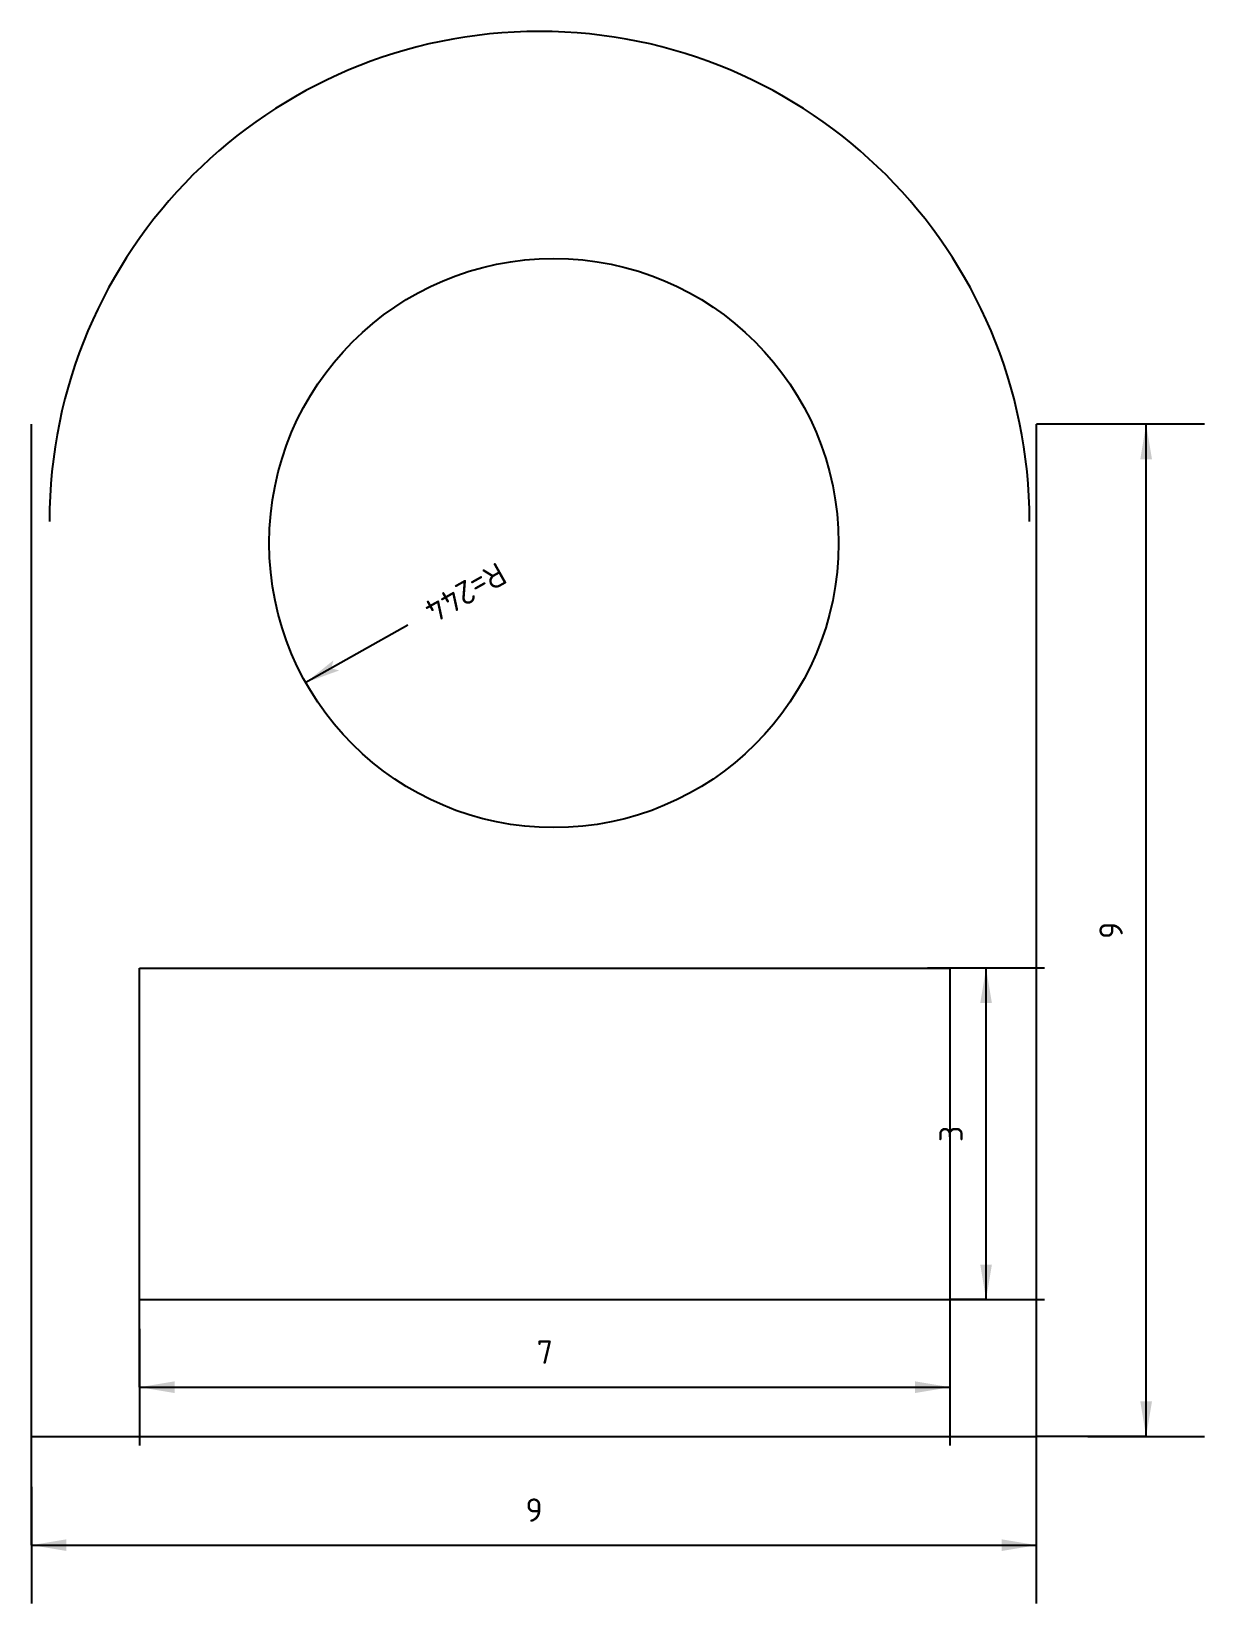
# Model space of a CAD drawing. Extents: x 0 to 10, y -1.4 to 12.
import ezdxf
from ezdxf.enums import TextEntityAlignment as Align

# ---------------------------------------------------------------- set-up
doc = ezdxf.new("R2010")
doc.units = 0
doc.layers.add('DIMENSIONS', color=1, linetype='CONTINUOUS')
doc.styles.add('ISOCPEUR', font='isocpeur.ttf')

# ---------------------------------------------------------------- blocks, each defined once
blk = doc.blocks.new('DIMTICK_ARROW')
at = {"color": 5}
blk.add_line((0, 0.5), (0, -0.5), dxfattribs=at)
at = {"color": 7}
blk.add_solid([(0, 0), (0.3, 0.05), (0.3, -0.05)], dxfattribs=at)
blk = doc.blocks.new('DIMTICK_RADIUS')
at = {"color": 7}
blk.add_solid([(0, 0), (0.3, 0.05), (0.3, -0.05), (0.25, 0)], dxfattribs=at)

msp = doc.modelspace()

# ---------------------------------------------------------------- linework, layer by layer
at = {"color": 3}
for p, q in [((0, 0), (0, 8.665)), ((0, 0), (0, 8.665)), ((8.603, 0), (8.603, 8.665)), ((8.603, 0), (8.603, 8.665)), ((0.925, 4.009), (7.863, 4.009)), ((0.925, 1.172), (0.925, 4.009)), ((0.925, 1.172), (0.925, 4.009)), ((0.925, 4.009), (7.863, 4.009)), ((7.863, 1.172), (7.863, 4.009)), ((7.863, 1.172), (7.863, 4.009)), ((0.925, 1.172), (7.863, 1.172)), ((0.925, 1.172), (7.863, 1.172)), ((0, 0), (8.603, 0)), ((0, 0), (8.603, 0))]:
    msp.add_line(p, q, dxfattribs=at)
msp.add_circle((4.471, 7.647), 2.436, dxfattribs=at)
msp.add_arc((4.348, 7.832), 4.194, 0, 180, dxfattribs=at)
at = {"layer": 'DIMENSIONS', "color": 5}
for p, q in [((9.54, 8.665), (8.603, 8.665)), ((9.54, 8.665), (8.603, 8.665)), ((9.54, 8.665), (8.603, 8.665)), ((9.54, 8.665), (8.603, 8.665)), ((9.54, 8.665), (8.603, 8.665)), ((9.54, 8.665), (8.603, 8.665)), ((9.54, 8.665), (8.603, 8.665)), ((9.54, 8.665), (8.603, 8.665)), ((9.54, 8.665), (8.603, 8.665)), ((9.54, 8.665), (8.603, 8.665)), ((9.54, 8.665), (8.603, 8.665)), ((8.17, 4.009), (7.863, 4.009)), ((8.17, 4.009), (7.863, 4.009)), ((8.17, 4.009), (7.863, 4.009)), ((8.17, 4.009), (7.863, 4.009)), ((8.17, 4.009), (7.863, 4.009)), ((8.17, 4.009), (7.863, 4.009)), ((8.17, 4.009), (7.863, 4.009)), ((8.17, 4.009), (7.863, 4.009)), ((8.17, 4.009), (7.863, 4.009)), ((8.17, 4.009), (7.863, 4.009)), ((8.17, 4.009), (7.863, 4.009)), ((8.17, 4.009), (7.863, 4.009)), ((0.925, 0.422), (0.925, 1.172)), ((0.925, 0.422), (0.925, 1.172)), ((0.925, 0.422), (0.925, 1.172)), ((0.925, 0.422), (0.925, 1.172)), ((0.925, 0.422), (0.925, 1.172)), ((0.925, 0.422), (0.925, 1.172)), ((0.925, 0.422), (0.925, 1.172)), ((0.925, 0.422), (0.925, 1.172)), ((0.925, 0.422), (0.925, 1.172)), ((0.925, 0.422), (0.925, 1.172)), ((0.925, 0.422), (0.925, 1.172)), ((0.925, 0.422), (0.925, 1.172)), ((0.925, 0.422), (0.925, 1.172)), ((0.925, 0.422), (0.925, 1.172)), ((0.925, 0.422), (0.925, 1.172)), ((7.863, 0.422), (7.863, 1.172)), ((7.863, 0.422), (7.863, 1.172)), ((7.863, 0.422), (7.863, 1.172)), ((7.863, 0.422), (7.863, 1.172)), ((7.863, 0.422), (7.863, 1.172)), ((7.863, 0.422), (7.863, 1.172)), ((7.863, 0.422), (7.863, 1.172)), ((7.863, 0.422), (7.863, 1.172)), ((7.863, 0.422), (7.863, 1.172)), ((7.863, 0.422), (7.863, 1.172)), ((7.863, 0.422), (7.863, 1.172)), ((7.863, 0.422), (7.863, 1.172)), ((7.863, 0.422), (7.863, 1.172)), ((7.863, 0.422), (7.863, 1.172)), ((7.863, 0.422), (7.863, 1.172)), ((8.17, 1.172), (7.863, 1.172)), ((8.17, 1.172), (7.863, 1.172)), ((8.17, 1.172), (7.863, 1.172)), ((8.17, 1.172), (7.863, 1.172)), ((8.17, 1.172), (7.863, 1.172)), ((8.17, 1.172), (7.863, 1.172)), ((8.17, 1.172), (7.863, 1.172)), ((8.17, 1.172), (7.863, 1.172)), ((8.17, 1.172), (7.863, 1.172)), ((8.17, 1.172), (7.863, 1.172)), ((8.17, 1.172), (7.863, 1.172)), ((8.17, 1.172), (7.863, 1.172)), ((0, -0.93), (0, 0)), ((0, -0.93), (0, 0)), ((0, -0.93), (0, 0)), ((0, -0.93), (0, 0)), ((0, -0.93), (0, 0)), ((0, -0.93), (0, 0)), ((0, -0.93), (0, 0)), ((0, -0.93), (0, 0)), ((0, -0.93), (0, 0)), ((0, -0.93), (0, 0)), ((0, -0.93), (0, 0)), ((0, -0.93), (0, 0)), ((0, -0.93), (0, 0)), ((0, -0.93), (0, 0)), ((8.603, -0.93), (8.603, 0)), ((8.603, -0.93), (8.603, 0)), ((8.603, -0.93), (8.603, 0)), ((8.603, -0.93), (8.603, 0)), ((8.603, -0.93), (8.603, 0)), ((8.603, -0.93), (8.603, 0)), ((8.603, -0.93), (8.603, 0)), ((8.603, -0.93), (8.603, 0)), ((8.603, -0.93), (8.603, 0)), ((8.603, -0.93), (8.603, 0)), ((8.603, -0.93), (8.603, 0)), ((8.603, -0.93), (8.603, 0)), ((8.603, -0.93), (8.603, 0)), ((8.603, -0.93), (8.603, 0)), ((9.54, 0), (8.603, 0)), ((9.54, 0), (8.603, 0)), ((9.54, 0), (8.603, 0)), ((9.54, 0), (8.603, 0)), ((9.54, 0), (8.603, 0)), ((9.54, 0), (8.603, 0)), ((9.54, 0), (8.603, 0)), ((9.54, 0), (8.603, 0)), ((9.54, 0), (8.603, 0)), ((9.54, 0), (8.603, 0)), ((9.54, 0), (8.603, 0))]:
    msp.add_line(p, q, dxfattribs=at)
at = {"layer": 'DIMENSIONS', "color": 7}
for p, q in [((9.54, 0), (9.54, 8.665)), ((9.54, 0), (9.54, 8.665)), ((9.54, 0), (9.54, 8.665)), ((9.54, 0), (9.54, 8.665)), ((9.54, 0), (9.54, 8.665)), ((9.54, 0), (9.54, 8.665)), ((9.54, 0), (9.54, 8.665)), ((9.54, 0), (9.54, 8.665)), ((9.54, 0), (9.54, 8.665)), ((9.54, 0), (9.54, 8.665)), ((9.54, 0), (9.54, 8.665)), ((3.22, 6.943), (2.348, 6.453)), ((8.17, 1.172), (8.17, 4.009)), ((8.17, 1.172), (8.17, 4.009)), ((8.17, 1.172), (8.17, 4.009)), ((8.17, 1.172), (8.17, 4.009)), ((8.17, 1.172), (8.17, 4.009)), ((8.17, 1.172), (8.17, 4.009)), ((8.17, 1.172), (8.17, 4.009)), ((8.17, 1.172), (8.17, 4.009)), ((8.17, 1.172), (8.17, 4.009)), ((8.17, 1.172), (8.17, 4.009)), ((8.17, 1.172), (8.17, 4.009)), ((8.17, 1.172), (8.17, 4.009)), ((0.925, 0.422), (7.863, 0.422)), ((0.925, 0.422), (7.863, 0.422)), ((0.925, 0.422), (7.863, 0.422)), ((0.925, 0.422), (7.863, 0.422)), ((0.925, 0.422), (7.863, 0.422)), ((0.925, 0.422), (7.863, 0.422)), ((0.925, 0.422), (7.863, 0.422)), ((0.925, 0.422), (7.863, 0.422)), ((0.925, 0.422), (7.863, 0.422)), ((0.925, 0.422), (7.863, 0.422)), ((0.925, 0.422), (7.863, 0.422)), ((0.925, 0.422), (7.863, 0.422)), ((0.925, 0.422), (7.863, 0.422)), ((0.925, 0.422), (7.863, 0.422)), ((0.925, 0.422), (7.863, 0.422)), ((0, -0.93), (8.603, -0.93)), ((0, -0.93), (8.603, -0.93)), ((0, -0.93), (8.603, -0.93)), ((0, -0.93), (8.603, -0.93)), ((0, -0.93), (8.603, -0.93)), ((0, -0.93), (8.603, -0.93)), ((0, -0.93), (8.603, -0.93)), ((0, -0.93), (8.603, -0.93)), ((0, -0.93), (8.603, -0.93)), ((0, -0.93), (8.603, -0.93)), ((0, -0.93), (8.603, -0.93)), ((0, -0.93), (8.603, -0.93)), ((0, -0.93), (8.603, -0.93)), ((0, -0.93), (8.603, -0.93))]:
    msp.add_line(p, q, dxfattribs=at)

# ---------------------------------------------------------------- block references
at = {"layer": 'DIMENSIONS'}
for name, p, rotation in [('DIMTICK_ARROW', (9.54, 8.665), 270), ('DIMTICK_ARROW', (9.54, 8.665), 270), ('DIMTICK_ARROW', (9.54, 8.665), 270), ('DIMTICK_ARROW', (9.54, 8.665), 270), ('DIMTICK_ARROW', (9.54, 8.665), 270), ('DIMTICK_ARROW', (9.54, 8.665), 270), ('DIMTICK_ARROW', (9.54, 8.665), 270), ('DIMTICK_ARROW', (9.54, 8.665), 270), ('DIMTICK_ARROW', (9.54, 8.665), 270), ('DIMTICK_ARROW', (9.54, 8.665), 270), ('DIMTICK_ARROW', (9.54, 8.665), 270), ('DIMTICK_RADIUS', (2.348, 6.453), 29.357726045054232), ('DIMTICK_ARROW', (8.17, 4.009), 270), ('DIMTICK_ARROW', (8.17, 4.009), 270), ('DIMTICK_ARROW', (8.17, 4.009), 270), ('DIMTICK_ARROW', (8.17, 4.009), 270), ('DIMTICK_ARROW', (8.17, 4.009), 270), ('DIMTICK_ARROW', (8.17, 4.009), 270), ('DIMTICK_ARROW', (8.17, 4.009), 270), ('DIMTICK_ARROW', (8.17, 4.009), 270), ('DIMTICK_ARROW', (8.17, 4.009), 270), ('DIMTICK_ARROW', (8.17, 4.009), 270), ('DIMTICK_ARROW', (8.17, 4.009), 270), ('DIMTICK_ARROW', (8.17, 4.009), 270), ('DIMTICK_ARROW', (8.17, 1.172), 90), ('DIMTICK_ARROW', (8.17, 1.172), 90), ('DIMTICK_ARROW', (8.17, 1.172), 90), ('DIMTICK_ARROW', (8.17, 1.172), 90), ('DIMTICK_ARROW', (8.17, 1.172), 90), ('DIMTICK_ARROW', (8.17, 1.172), 90), ('DIMTICK_ARROW', (8.17, 1.172), 90), ('DIMTICK_ARROW', (8.17, 1.172), 90), ('DIMTICK_ARROW', (8.17, 1.172), 90), ('DIMTICK_ARROW', (8.17, 1.172), 90), ('DIMTICK_ARROW', (8.17, 1.172), 90), ('DIMTICK_ARROW', (8.17, 1.172), 90), ('DIMTICK_ARROW', (7.863, 0.422), 180), ('DIMTICK_ARROW', (7.863, 0.422), 180), ('DIMTICK_ARROW', (7.863, 0.422), 180), ('DIMTICK_ARROW', (7.863, 0.422), 180), ('DIMTICK_ARROW', (7.863, 0.422), 180), ('DIMTICK_ARROW', (7.863, 0.422), 180), ('DIMTICK_ARROW', (7.863, 0.422), 180), ('DIMTICK_ARROW', (7.863, 0.422), 180), ('DIMTICK_ARROW', (7.863, 0.422), 180), ('DIMTICK_ARROW', (7.863, 0.422), 180), ('DIMTICK_ARROW', (7.863, 0.422), 180), ('DIMTICK_ARROW', (7.863, 0.422), 180), ('DIMTICK_ARROW', (7.863, 0.422), 180), ('DIMTICK_ARROW', (7.863, 0.422), 180), ('DIMTICK_ARROW', (7.863, 0.422), 180), ('DIMTICK_ARROW', (9.54, 0), 90), ('DIMTICK_ARROW', (9.54, 0), 90), ('DIMTICK_ARROW', (9.54, 0), 90), ('DIMTICK_ARROW', (9.54, 0), 90), ('DIMTICK_ARROW', (9.54, 0), 90), ('DIMTICK_ARROW', (9.54, 0), 90), ('DIMTICK_ARROW', (9.54, 0), 90), ('DIMTICK_ARROW', (9.54, 0), 90), ('DIMTICK_ARROW', (9.54, 0), 90), ('DIMTICK_ARROW', (9.54, 0), 90), ('DIMTICK_ARROW', (9.54, 0), 90), ('DIMTICK_ARROW', (8.603, -0.93), 180), ('DIMTICK_ARROW', (8.603, -0.93), 180), ('DIMTICK_ARROW', (8.603, -0.93), 180), ('DIMTICK_ARROW', (8.603, -0.93), 180), ('DIMTICK_ARROW', (8.603, -0.93), 180), ('DIMTICK_ARROW', (8.603, -0.93), 180), ('DIMTICK_ARROW', (8.603, -0.93), 180), ('DIMTICK_ARROW', (8.603, -0.93), 180), ('DIMTICK_ARROW', (8.603, -0.93), 180), ('DIMTICK_ARROW', (8.603, -0.93), 180), ('DIMTICK_ARROW', (8.603, -0.93), 180), ('DIMTICK_ARROW', (8.603, -0.93), 180), ('DIMTICK_ARROW', (8.603, -0.93), 180), ('DIMTICK_ARROW', (8.603, -0.93), 180)]:
    msp.add_blockref(name, p, dxfattribs=dict(at, rotation=rotation))
for p in [(0.925, 0.422), (0.925, 0.422), (0.925, 0.422), (0.925, 0.422), (0.925, 0.422), (0.925, 0.422), (0.925, 0.422), (0.925, 0.422), (0.925, 0.422), (0.925, 0.422), (0.925, 0.422), (0.925, 0.422), (0.925, 0.422), (0.925, 0.422), (0.925, 0.422), (0, -0.93), (0, -0.93), (0, -0.93), (0, -0.93), (0, -0.93), (0, -0.93), (0, -0.93), (0, -0.93), (0, -0.93), (0, -0.93), (0, -0.93), (0, -0.93), (0, -0.93), (0, -0.93)]:
    msp.add_blockref('DIMTICK_ARROW', p, dxfattribs=at)

# ---------------------------------------------------------------- texts
at = {"layer": 'DIMENSIONS', "color": 7, "style": 'ISOCPEUR'}
msp.add_text('R=244', height=0.2, rotation=-150.6423, dxfattribs=at).set_placement((3.394, 7.041), align=Align.MIDDLE_RIGHT)
for s, p in [('9', (9.24, 4.332)), ('9', (9.24, 4.332)), ('9', (9.24, 4.332)), ('9', (9.24, 4.332)), ('9', (9.24, 4.332)), ('9', (9.24, 4.332)), ('9', (9.24, 4.332)), ('9', (9.24, 4.332)), ('9', (9.24, 4.332)), ('9', (9.24, 4.332)), ('9', (9.24, 4.332)), ('3', (7.87, 2.59)), ('3', (7.87, 2.59)), ('3', (7.87, 2.59)), ('3', (7.87, 2.59)), ('3', (7.87, 2.59)), ('3', (7.87, 2.59)), ('3', (7.87, 2.59)), ('3', (7.87, 2.59)), ('3', (7.87, 2.59)), ('3', (7.87, 2.59)), ('3', (7.87, 2.59)), ('3', (7.87, 2.59))]:
    msp.add_text(s, height=0.2, rotation=90, dxfattribs=at).set_placement(p, align=Align.MIDDLE_CENTER)
for s, p in [('7', (4.394, 0.722)), ('7', (4.394, 0.722)), ('7', (4.394, 0.722)), ('7', (4.394, 0.722)), ('7', (4.394, 0.722)), ('7', (4.394, 0.722)), ('7', (4.394, 0.722)), ('7', (4.394, 0.722)), ('7', (4.394, 0.722)), ('7', (4.394, 0.722)), ('7', (4.394, 0.722)), ('7', (4.394, 0.722)), ('7', (4.394, 0.722)), ('7', (4.394, 0.722)), ('7', (4.394, 0.722)), ('9', (4.302, -0.63)), ('9', (4.302, -0.63)), ('9', (4.302, -0.63)), ('9', (4.302, -0.63)), ('9', (4.302, -0.63)), ('9', (4.302, -0.63)), ('9', (4.302, -0.63)), ('9', (4.302, -0.63)), ('9', (4.302, -0.63)), ('9', (4.302, -0.63)), ('9', (4.302, -0.63)), ('9', (4.302, -0.63)), ('9', (4.302, -0.63)), ('9', (4.302, -0.63))]:
    msp.add_text(s, height=0.2, dxfattribs=at).set_placement(p, align=Align.MIDDLE_CENTER)

doc.saveas('drawing.dxf')
